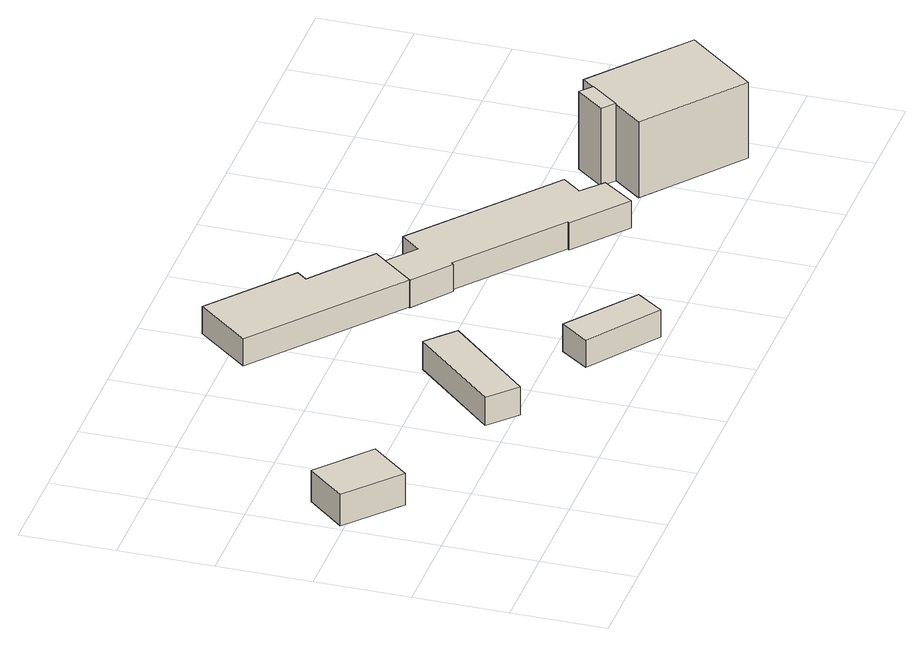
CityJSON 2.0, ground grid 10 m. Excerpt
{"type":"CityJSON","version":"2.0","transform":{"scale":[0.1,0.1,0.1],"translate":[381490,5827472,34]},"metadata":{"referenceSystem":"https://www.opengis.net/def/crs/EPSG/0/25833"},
"CityObjects":{
"building1":{"type":"Building","attributes":{"Gemeindeschluessel":"11000012","BezugspunktDach":"2200","function":"31001_2700","measuredHeight":4.03,"storeysAboveGround":1},"address":[{"country":"Germany","locality":"Berlin","thoroughfareNumber":"80 (4)","thoroughfareName":"Schwarzer Weg"}],"geometry":[{"type":"Solid","lod":"1","boundaries":[[[[0,1,2,3]],[[4,5,6,7]],[[4,7,3,2]],[[5,4,2,1]],[[6,5,1,0]],[[7,6,0,3]]]]}]},
"building2":{"type":"Building","attributes":{"Gemeindeschluessel":"11000012","BezugspunktDach":"2200","function":"31001_2700","measuredHeight":3.6,"storeysAboveGround":1},"address":[{"country":"Germany","locality":"Berlin","thoroughfareNumber":"80 (3)","thoroughfareName":"Schwarzer Weg"}],"geometry":[{"type":"Solid","lod":"1","boundaries":[[[[8,9,10,11,12]],[[13,14,15,16,17]],[[13,17,12,11]],[[14,13,11,10]],[[15,14,10,9]],[[16,15,9,8]],[[17,16,8,12]]]]}]},
"building3":{"type":"Building","attributes":{"Gemeindeschluessel":"11000012","BezugspunktDach":"2200","function":"31001_2724","measuredHeight":3.1,"storeysAboveGround":1},"address":[{"country":"Germany","locality":"Berlin","thoroughfareNumber":"80 (2)","thoroughfareName":"Schwarzer Weg"}],"geometry":[{"type":"Solid","lod":"1","boundaries":[[[[18,19,20,21]],[[22,23,24,25]],[[22,25,21,20]],[[23,22,20,19]],[[24,23,19,18]],[[25,24,18,21]]]]}]},
"building4":{"type":"Building","attributes":{"Gemeindeschluessel":"11000012","BezugspunktDach":"2200","function":"51009_1610","measuredHeight":3.1,"storeysAboveGround":0},"address":[{"country":"Germany","locality":"Berlin"}],"geometry":[{"type":"Solid","lod":"1","boundaries":[[[[26,27,28,29,30,31,32]],[[33,34,35,36,37,38,39]],[[33,39,32,31]],[[34,33,31,30]],[[35,34,30,29]],[[36,35,29,28]],[[37,36,28,27]],[[38,37,27,26]],[[39,38,26,32]]]]}]},
"building5":{"type":"Building","attributes":{"Gemeindeschluessel":"11000012","BezugspunktDach":"2200","function":"31001_2700","measuredHeight":3.04,"storeysAboveGround":1},"address":[{"country":"Germany","locality":"Berlin","thoroughfareNumber":"80 (1)","thoroughfareName":"Schwarzer Weg"}],"geometry":[{"type":"Solid","lod":"1","boundaries":[[[[40,41,42,43,44,45,46,47,48,49,50,51]],[[52,53,54,55,56,57,58,59,60,61,62,63]],[[52,63,51,50]],[[53,52,50,49]],[[54,53,49,48]],[[55,54,48,47]],[[56,55,47,46]],[[57,56,46,45]],[[58,57,45,44]],[[59,58,44,43]],[[60,59,43,42]],[[61,60,42,41]],[[62,61,41,40]],[[63,62,40,51]]]]}]},
"building6":{"type":"Building","attributes":{"Gemeindeschluessel":"11000012","BezugspunktDach":"2200","function":"51009_1610","measuredHeight":8.89,"storeysAboveGround":0},"address":[{"country":"Germany","locality":"Berlin"}],"geometry":[{"type":"Solid","lod":"1","boundaries":[[[[64,65,66,67]],[[68,69,70,71]],[[68,71,67,66]],[[69,68,66,65]],[[70,69,65,64]],[[71,70,64,67]]]]}]},
"building7":{"type":"Building","attributes":{"name":"Revierförsterei Tegelsee","Gemeindeschluessel":"11000012","BezugspunktDach":"2200","function":"31001_1223","measuredHeight":9.59,"storeysAboveGround":1},"address":[{"country":"Germany","locality":"Berlin","thoroughfareNumber":"80","thoroughfareName":"Schwarzer Weg"}],"geometry":[{"type":"Solid","lod":"1","boundaries":[[[[72,73,74,75]],[[76,77,78,79]],[[76,79,75,74]],[[77,76,74,73]],[[78,77,73,72]],[[79,78,72,75]]]]}]}
},
"vertices":[
[60,155,47],[95,196,47],[39,244,47],[4,204,47],[39,244,11],[95,196,11],[60,155,11],[4,204,11],
[252,96,43],[334,184,43],[319,198,43],[305,211,43],[223,123,43],[305,211,11],[319,198,11],[334,184,11],[252,96,11],[223,123,11],
[431,7,41],[452,36,41],[378,91,41],[356,61,41],[378,91,10],[452,36,10],[431,7,10],[356,61,10],
[412,257,42],[440,291,42],[449,302,42],[384,354,42],[393,365,42],[306,436,42],[260,380,42],[306,436,11],[393,365,11],[384,354,11],[449,302,11],[440,291,11],[412,257,11],[260,380,11],
[453,225,41],[455,227,41],[561,141,41],[559,139,41],[616,93,41],[641,127,41],[619,147,41],[635,167,41],[488,287,41],[471,266,41],[440,291,41],[412,257,41],[440,291,10],[471,266,10],[488,287,10],[635,167,10],[619,147,10],[641,127,10],[616,93,10],[559,139,10],[561,141,10],[455,227,10],[453,225,10],[412,257,10],
[696,133,98],[720,163,98],[707,174,98],[683,144,98],[707,174,9],[720,163,9],[696,133,9],[683,144,9],
[774,22,96],[834,95,96],[732,177,96],[673,103,96],[732,177,9],[834,95,9],[774,22,9],[673,103,9]
]}
